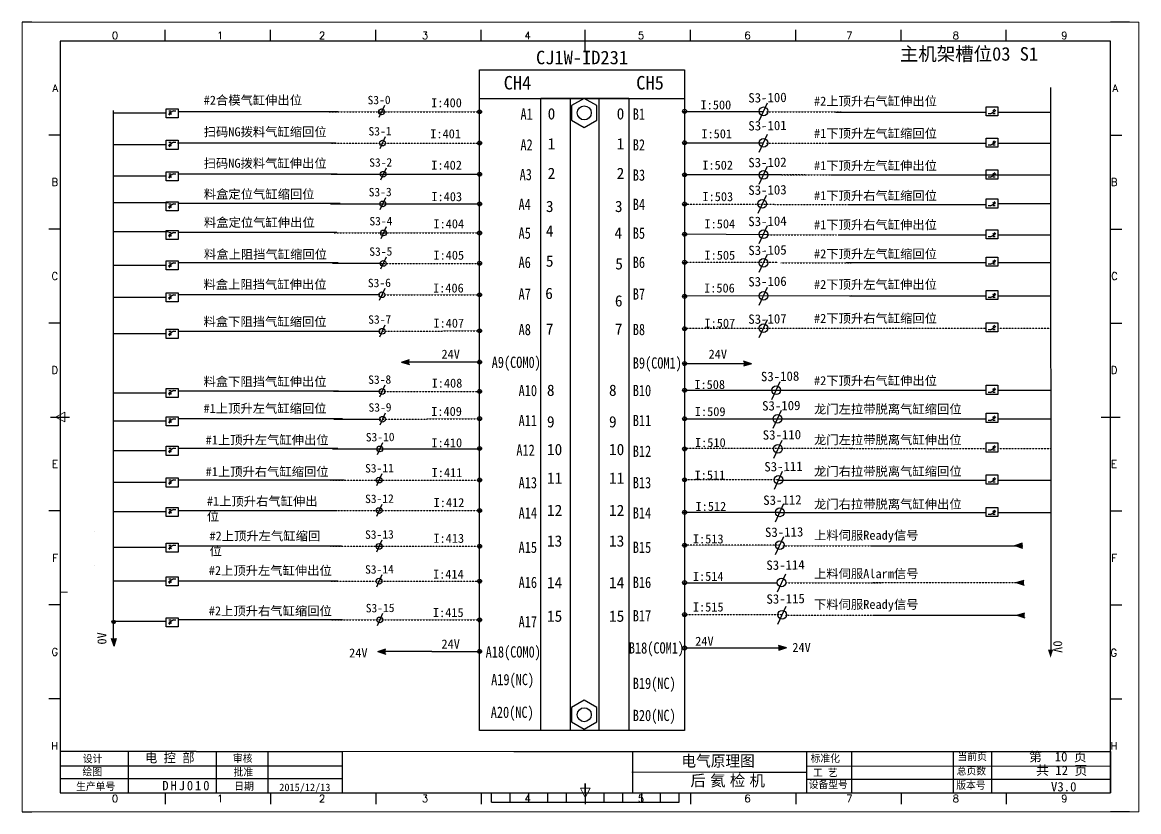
# Model space of a CAD drawing. Extents: x -471 to 3265, y -2399 to 467.
# Drawn here: x 1972 to 2566, y -952 to -532 of the extents above; entities that cross this region are included whole.
import ezdxf
from ezdxf.enums import TextEntityAlignment as Align

# ---------------------------------------------------------------- set-up
doc = ezdxf.new("R2010")
doc.units = 0
doc.header["$MEASUREMENT"] = 0
doc.linetypes.add('ACANSTGL', pattern=[0.11811, 0.07874, -0.03937])
doc.layers.add('1', color=3, linetype='Continuous', lineweight=20)
for name, color, linetype in [('AE_BOR', 1, 'Continuous'), ('SYMS', 7, 'Continuous'), ('图层1', 7, 'Continuous')]:
    doc.layers.add(name, color=color, linetype=linetype)
doc.styles.add('HZ', font='SimSun.ttf', dxfattribs={"width": 0.8})
doc.styles.add('WD', font='romans.shx', dxfattribs={"bigfont": 'gbcbig.shx'})
doc.styles.add('样式 2', font='NSimSun.ttf')

# ---------------------------------------------------------------- blocks, each defined once
blk = doc.blocks.new('SYMB2_M_326')
for p, q in [((-6.4, -0.5), (-7.8, 0.9)), ((0, 0), (0, -5)), ((-8.2, -2.2), (-9.6, -0.8)), ((-7.5, -2.9), (-8.2, -2.2)), ((-6.9, -2.4), (-8, -3.5)), ((-5.7, -4.7), (-8, -3.5)), ((-7.5, -2.9), (-7.1, -2.6)), ((-5.7, -4.7), (-7.5, -2.9)), ((-7.1, -2.6), (-6.9, -2.4)), ((-5.7, -4.7), (-6.9, -2.4)), ((-5.7, -1.2), (-6.4, -0.5)), ((-5.2, -0.6), (-6.2, -1.7)), ((-3.9, -2.9), (-6.2, -1.7)), ((-5.7, -1.2), (-5.4, -0.8)), ((-3.9, -2.9), (-5.7, -1.2)), ((-5.4, -0.8), (-5.2, -0.6)), ((-3.9, -2.9), (-5.2, -0.6)), ((0, -10), (-4, -3.5)), ((0, -10), (0, -15))]:
    blk.add_line(p, q)
for points in [[(-5.7, -4.7), (-6.9, -2.4), (-8, -3.5)], [(-3.9, -2.9), (-5.2, -0.6), (-6.2, -1.7)]]:
    blk.add_solid(points)
blk = doc.blocks.new('WDDOT')
blk.add_hatch(color=256).paths.add_polyline_path([(0.5, 0, 1), (-0.5, 0, 1)])
blk.add_circle((0, 0), 0.5)
blk = doc.blocks.new('gb_a2_a')
for p, q in [((584, 410), (25, 410)), ((25, 410), (25, 10)), ((584, 10), (584, 410)), ((25, 10), (584, 10))]:
    blk.add_line(p, q)
at = {"lineweight": 9, "ltscale": 0.1}
blk.add_line((25, 116.86), (29, 116.86), dxfattribs=at)
at = {"layer": 'AE_BOR', "lineweight": 30}
for p, q in [((10, 420), (4.93, 420)), ((594, 420), (584, 420)), ((4.93, 0), (10, 0)), ((594, 0), (584, 0))]:
    blk.add_line(p, q, dxfattribs=at)
at = {"layer": 'AE_BOR', "color": 1, "lineweight": 15}
for p, q in [((4.93, 420), (598.93, 420)), ((4.93, 0), (4.93, 420)), ((598.93, 420), (598.93, 0)), ((22.5, 210), (27.5, 212.5)), ((27.5, 207.5), (22.5, 210)), ((27.5, 212.5), (27.5, 207.5)), ((304.5, 7.5), (302, 12.5)), ((302, 12.5), (307, 12.5)), ((307, 12.5), (304.5, 7.5)), ((598.93, 0), (4.93, 0))]:
    blk.add_line(p, q, dxfattribs=at)
at = {"layer": 'AE_BOR'}
for p, q in [((81, 410), (81, 416)), ((137, 410), (137, 416)), ((193, 410), (193, 416)), ((249, 410), (249, 416)), ((304.5, 410), (304.5, 416)), ((360.5, 410), (360.5, 416)), ((416.5, 410), (416.5, 416)), ((472.5, 410), (472.5, 416)), ((528.5, 410), (528.5, 416)), ((25, 360), (19, 360)), ((584, 360), (590, 360)), ((25, 310), (19, 310)), ((584, 310), (590, 310)), ((25, 260), (19, 260)), ((584, 260), (590, 260)), ((25, 160), (19, 160)), ((584, 160), (590, 160)), ((25, 110), (19, 110)), ((584, 110), (590, 110)), ((25, 60), (19, 60)), ((584, 60), (590, 60)), ((81, 10), (81, 4)), ((137, 10), (137, 4)), ((193, 10), (193, 4)), ((249, 10), (249, 4)), ((304.5, 10), (304.5, 4)), ((360.5, 10), (360.5, 4)), ((416.5, 10), (416.5, 4)), ((472.5, 10), (472.5, 4)), ((528.5, 10), (528.5, 4))]:
    blk.add_line(p, q, dxfattribs=at)
at = {"layer": 'AE_BOR', "color": 2, "lineweight": 30}
for p, q in [((304.5, 405), (304.5, 415)), ((20, 210), (30, 210)), ((579, 210), (589, 210)), ((304.5, 10), (304.5, 15)), ((304.5, 15), (304.5, 5)), ((254.5, 5), (254.5, 10)), ((264.5, 5), (264.5, 10)), ((274.5, 5), (274.5, 10)), ((284.5, 5), (284.5, 10)), ((294.5, 5), (294.5, 10)), ((304.5, 10), (304.5, 5)), ((314.5, 5), (314.5, 10)), ((324.5, 5), (324.5, 10)), ((334.5, 5), (334.5, 10)), ((344.5, 5), (344.5, 10)), ((354.5, 5), (354.5, 10)), ((254.5, 5), (354.5, 5))]:
    blk.add_line(p, q, dxfattribs=at)
at = {"layer": 'AE_BOR', "style": 'WD'}
for s, p in [('0', (54.27, 411)), ('1', (110.12, 411)), ('2', (164.42, 411)), ('3', (219.22, 411)), ('4', (273.82, 411)), ('5', (334.12, 411)), ('6', (390.81, 411)), ('7', (445.01, 411)), ('8', (501.67, 411)), ('9', (559.4, 411)), ('0', (54.27, 5)), ('1', (110.12, 5)), ('2', (164.42, 5)), ('3', (219.22, 5)), ('4', (273.82, 5)), ('5', (334.12, 5)), ('6', (390.81, 5)), ('7', (445.01, 5)), ('8', (501.67, 5)), ('9', (559.4, 5))]:
    blk.add_text(s, height=4, dxfattribs=at).set_placement(p, align=Align.CENTER)
for s, p in [('A', (24, 385)), ('A', (588.05, 385)), ('B', (24, 335)), ('B', (587.67, 335)), ('C', (24, 285)), ('C', (587.86, 285)), ('D', (24, 235)), ('D', (587.67, 235)), ('E', (24, 185)), ('E', (587.48, 185)), ('F', (24, 135)), ('F', (587.48, 135)), ('F', (587.48, 135)), ('G', (24, 85)), ('G', (587.48, 84.56)), ('H', (24, 35)), ('H', (587.67, 35))]:
    blk.add_text(s, height=4, dxfattribs=at).set_placement(p, align=Align.MIDDLE_RIGHT)

msp = doc.modelspace()

# ---------------------------------------------------------------- hatches: boundary and pattern name
for points in [[(2173.76, -712.32), (2178.01, -710.96), (2178.01, -713.68)], [(2360.07, -713.24), (2355.83, -714.6), (2355.83, -711.88)], [(2500.09, -809.96), (2504.33, -808.6), (2504.33, -811.32)], [(2500.88, -829.72), (2505.12, -828.36), (2505.12, -831.08)], [(2501.23, -847.08), (2505.48, -845.72), (2505.48, -848.44)], [(2020.85, -863.6), (2019.43, -859.37), (2022.15, -859.34)], [(2161.22, -866.35), (2165.47, -864.99), (2165.47, -867.71)], [(2378.6, -864.45), (2374.36, -865.81), (2374.36, -863.09)], [(2519.18, -869.66), (2517.82, -865.41), (2520.54, -865.41)]]:
    msp.add_hatch(color=256).paths.add_polyline_path(points)
h = msp.add_hatch(color=256)
edge = h.paths.add_edge_path()
edge.add_arc((2020.65, -850.63), 0.944, 0, 360)

# ---------------------------------------------------------------- linework, layer by layer
at = {"lineweight": -3, "ltscale": 0.5}
for p, q in [((2519.18, -566.29), (2519.41, -865.32)), ((2375.82, -612.7), (2324.66, -612.7)), ((2368.76, -644.59), (2324.45, -644.34)), ((2413.34, -677.13), (2324.45, -677.36)), ((2374.06, -775.2), (2484.85, -775.2)), ((2488.9, -775.2), (2489.06, -775.2)), ((2491.17, -775.2), (2519.34, -775.2)), ((2374.06, -792.48), (2484.85, -792.48)), ((2488.89, -792.48), (2489.06, -792.48)), ((2491.17, -792.48), (2519.35, -792.48))]:
    msp.add_line(p, q, dxfattribs=at)
for p, q in [((2164.71, -575.88), (2161.79, -582.28)), ((2215.38, -572.02), (2324.45, -572.02)), ((2364.21, -583.91), (2368.64, -574.33)), ((2020.65, -859.49), (2020.65, -578.57)), ((2048.66, -579.96), (2020.65, -579.96)), ((2140.16, -579.23), (2054.98, -579.23)), ((2324.45, -578.94), (2366.47, -578.94)), ((2404.92, -579.34), (2484.85, -579.34)), ((2491.17, -579.34), (2519.19, -579.34)), ((2165.19, -592.5), (2162.27, -598.9)), ((2364.21, -600.64), (2368.64, -591.06)), ((2048.66, -596.74), (2020.65, -596.74)), ((2139.1, -595.85), (2054.54, -595.85)), ((2324.45, -595.67), (2366.46, -595.67)), ((2401.47, -595.9), (2484.85, -595.9)), ((2489.07, -595.9), (2489.14, -595.9)), ((2491.17, -595.9), (2519.2, -595.9)), ((2165.57, -609.11), (2162.65, -615.52)), ((2364.21, -617.77), (2368.64, -608.19)), ((2048.66, -613.52), (2020.65, -613.52)), ((2139.59, -612.43), (2054.98, -612.43)), ((2402.04, -612.74), (2519.21, -612.74)), ((2363.55, -633.16), (2367.98, -623.58)), ((2049.76, -627.56), (2020.65, -627.56)), ((2141.24, -627.94), (2054.98, -627.94)), ((2165.29, -624.88), (2162.37, -631.28)), ((2411.85, -628.54), (2484.66, -628.54)), ((2491.17, -627.96), (2519.18, -627.96)), ((2165.67, -640.34), (2162.75, -646.74)), ((2364.21, -649.33), (2368.64, -639.75)), ((2049.76, -643.02), (2020.65, -643.02)), ((2139.45, -643.4), (2054.98, -643.4)), ((2406.13, -644.69), (2484.85, -644.69)), ((2489.09, -644.69), (2489.2, -644.69)), ((2491.17, -644.69), (2519.24, -644.69)), ((2165.62, -656.52), (2162.7, -662.92)), ((2364.21, -664.5), (2368.64, -654.92)), ((2048.66, -660.92), (2020.65, -660.92)), ((2140.14, -659.58), (2054.98, -659.58)), ((2137.12, -659.75), (2163.03, -659.75)), ((2410.47, -659.34), (2484.85, -659.34)), ((2491.17, -659.34), (2519.25, -659.34)), ((2142.04, -676.58), (2054.82, -676.58)), ((2137.46, -676.46), (2162.32, -676.46)), ((2164.87, -673.22), (2161.94, -679.62)), ((2364.21, -682.04), (2368.64, -672.46)), ((2412.26, -677.09), (2484.85, -677.09)), ((2491.17, -677.09), (2519.26, -677.09)), ((2048.66, -677.94), (2020.65, -677.94)), ((2165.03, -692.66), (2162.11, -699.06)), ((2364.21, -699.3), (2368.64, -689.72)), ((2048.66, -697.34), (2020.65, -697.34)), ((2142.89, -696.04), (2054.98, -696.04)), ((2137.62, -695.89), (2162.44, -695.89)), ((2173.76, -712.32), (2178.01, -710.96)), ((2173.76, -712.32), (2178.01, -713.68)), ((2215.38, -712.37), (2177.92, -712.38)), ((2360.07, -713.24), (2355.83, -711.88)), ((2324.45, -713.14), (2355.86, -713.14)), ((2360.07, -713.24), (2355.83, -714.6)), ((2165.03, -724.67), (2162.11, -731.07)), ((2370.92, -732.33), (2375.34, -722.75)), ((2048.66, -728.85), (2020.65, -728.85)), ((2140.36, -727.81), (2054.98, -727.81)), ((2137.62, -727.9), (2162.44, -727.9)), ((2324.45, -727.36), (2484.85, -727.36)), ((2489.12, -727.36), (2489.3, -727.36)), ((2491.17, -727.36), (2519.3, -727.36)), ((2142.34, -742.49), (2054.98, -742.49)), ((2165.2, -739.45), (2162.28, -745.86)), ((2371.56, -747.49), (2375.99, -737.9)), ((2048.66, -743.83), (2020.65, -743.83)), ((2137.79, -742.69), (2162.8, -742.69)), ((2324.45, -742.52), (2484.85, -742.52)), ((2491.17, -742.52), (2519.31, -742.52)), ((2371.88, -763.53), (2376.31, -753.95)), ((2048.66, -759.57), (2020.65, -759.57)), ((2139.92, -758.33), (2054.98, -758.33)), ((2137.17, -758.5), (2215.02, -758.5)), ((2163.75, -755.27), (2160.83, -761.67)), ((2163.37, -771.81), (2160.45, -778.21)), ((2372.2, -779.99), (2376.63, -770.41)), ((2048.66, -776.41), (2020.65, -776.41)), ((2143.3, -775.21), (2054.98, -775.21)), ((2163.37, -788.06), (2160.45, -794.46)), ((2372.85, -797.27), (2377.28, -787.69)), ((2048.66, -792.07), (2020.65, -792.07)), ((2139.42, -791.46), (2054.98, -791.46)), ((2324.45, -792.3), (2375.11, -792.3)), ((2010.3, -802.46), (2010.3, -802.46)), ((2163.36, -807.09), (2160.44, -813.49)), ((2372.85, -814.79), (2377.28, -805.2)), ((2048.66, -811.08), (2020.65, -811.08)), ((2141.91, -810.35), (2054.98, -810.35)), ((2423.39, -810.08), (2504.34, -810.08)), ((2500.09, -809.96), (2504.33, -808.6)), ((2500.09, -809.96), (2504.33, -811.32)), ((2010.3, -820.46), (2010.3, -820.46)), ((2163.36, -825.64), (2160.44, -832.05)), ((2373.81, -834.59), (2378.24, -825.01)), ((2048.66, -828.95), (2020.65, -828.95)), ((2050.65, -828.95), (2050.32, -828.95)), ((2140.1, -828.95), (2054.98, -828.95)), ((2324.45, -829.74), (2373.76, -829.74)), ((2500.88, -829.72), (2505.12, -828.36)), ((2500.88, -829.72), (2505.12, -831.08)), ((2374.14, -851.74), (2378.57, -842.16)), ((2163.74, -846.22), (2160.82, -852.62)), ((2424.68, -847.03), (2505.3, -847.03)), ((2501.23, -847.08), (2505.48, -845.72)), ((2501.23, -847.08), (2505.48, -848.44)), ((2048.66, -850.39), (2020.65, -850.39)), ((2142.35, -849.52), (2055, -849.52)), ((2020.85, -863.6), (2019.43, -859.37)), ((2020.85, -863.6), (2022.15, -859.34)), ((2161.22, -866.35), (2165.47, -864.99)), ((2161.22, -866.35), (2165.47, -867.71)), ((2174.2, -866.33), (2165.49, -866.33)), ((2189.87, -866.33), (2174.2, -866.33)), ((2189.87, -866.33), (2215.38, -866.33)), ((2324.45, -864.47), (2349.96, -864.47)), ((2349.96, -864.47), (2365.63, -864.47)), ((2365.63, -864.47), (2374.34, -864.47)), ((2378.6, -864.45), (2374.36, -863.09)), ((2378.6, -864.45), (2374.36, -865.81)), ((2064.56, -919.58), (1992.13, -919.58)), ((1992.13, -919.58), (1992.13, -941.58)), ((2028.4, -919.58), (2028.4, -941.58)), ((2064.56, -919.58), (2142.17, -919.58)), ((2075.16, -919.58), (2075.16, -941.58)), ((2102.61, -919.58), (2102.61, -941.58)), ((2142.17, -919.58), (2142.17, -941.58)), ((2233.66, -919.58), (2353.56, -919.58)), ((2296.73, -919.58), (2296.73, -941.58)), ((2353.56, -919.58), (2491.13, -919.58)), ((2389.36, -919.58), (2389.36, -941.58)), ((2491.13, -919.58), (2551.13, -919.58)), ((2353.56, -930.58), (2389.33, -930.58)), ((1992.13, -941.58), (2551.13, -941.58))]:
    msp.add_line(p, q)
at = {"linetype": 'ACANSTGL'}
for p, q in [((2135.14, -579.2), (2215.38, -579.2)), ((2368.05, -579.18), (2408.22, -579.18)), ((2135.96, -595.82), (2215.38, -595.82)), ((2368.05, -595.9), (2408.54, -595.9)), ((2388.38, -612.76), (2324.45, -612.74)), ((2376.22, -612.73), (2407.15, -612.73)), ((2372.51, -628.51), (2323.79, -628.51)), ((2372.51, -628.51), (2412.04, -628.52)), ((2137.2, -643.65), (2215.38, -643.65)), ((2368.15, -644.59), (2405.33, -644.59)), ((2374.14, -659.29), (2324.45, -659.29)), ((2163.04, -659.84), (2215.38, -659.84)), ((2375.74, -659.52), (2413.01, -659.52)), ((2163.38, -676.54), (2215.38, -676.58)), ((2324.45, -694.3), (2413.98, -694.3)), ((2413.09, -694.35), (2484.85, -694.35)), ((2491.17, -694.35), (2519.27, -694.35)), ((2163.54, -695.98), (2215.38, -695.72)), ((2162, -727.98), (2215.38, -727.98)), ((2163.71, -742.77), (2215.38, -742.49)), ((2324.45, -758.22), (2413.98, -758.22)), ((2412.13, -758.27), (2484.85, -758.27)), ((2491.17, -758.27), (2519.32, -758.27)), ((2136.09, -775.13), (2215.38, -775.13)), ((2374.46, -775.02), (2324.45, -775.02)), ((2135.93, -791.38), (2215.38, -791.38)), ((2136.09, -810.35), (2215.38, -810.35)), ((2375.11, -809.82), (2324.45, -809.82)), ((2376.76, -810.05), (2425.48, -810.05)), ((2136.41, -828.96), (2215.38, -828.96)), ((2378.14, -829.86), (2429.53, -829.86)), ((2424.38, -829.68), (2504.59, -829.68)), ((2376.4, -846.77), (2324.45, -846.77)), ((2378.19, -847), (2433.86, -847)), ((2136.75, -849.54), (2215.38, -849.54))]:
    msp.add_line(p, q, dxfattribs=at)
at = {"lineweight": -3}
for p, q in [((2214.34, -579.2), (2216.42, -579.2)), ((2215.38, -578.16), (2215.38, -580.24)), ((2323.41, -578.94), (2325.49, -578.94)), ((2324.45, -577.9), (2324.45, -579.98)), ((2214.34, -595.82), (2216.42, -595.82)), ((2215.38, -594.78), (2215.38, -596.86)), ((2323.41, -595.67), (2325.49, -595.67)), ((2324.45, -594.63), (2324.45, -596.71)), ((2215.38, -611.39), (2215.38, -613.47)), ((2324.45, -611.7), (2324.45, -613.78)), ((2136.37, -612.43), (2215.38, -612.43)), ((2214.34, -612.43), (2216.42, -612.43)), ((2323.41, -612.74), (2325.49, -612.74)), ((2135.96, -628.2), (2215.38, -628.2)), ((2214.34, -628.2), (2216.42, -628.2)), ((2215.38, -627.16), (2215.38, -629.24)), ((2323.41, -628.28), (2325.49, -628.28)), ((2324.45, -627.25), (2324.45, -629.32)), ((2214.34, -643.65), (2216.42, -643.65)), ((2215.38, -642.62), (2215.38, -644.69)), ((2323.41, -644.34), (2325.49, -644.34)), ((2324.45, -643.3), (2324.45, -645.38)), ((2215.38, -658.8), (2215.38, -660.88)), ((2323.41, -659.29), (2325.49, -659.29)), ((2324.45, -658.25), (2324.45, -660.33)), ((2214.34, -659.84), (2216.42, -659.84)), ((2214.34, -676.58), (2216.42, -676.58)), ((2215.38, -675.54), (2215.38, -677.61)), ((2324.46, -676.32), (2324.46, -678.4)), ((2323.42, -677.36), (2325.5, -677.36)), ((2215.38, -694.68), (2215.38, -696.76)), ((2323.41, -694.64), (2325.49, -694.64)), ((2324.45, -693.6), (2324.45, -695.68)), ((2214.34, -695.72), (2216.42, -695.72)), ((2214.34, -712.37), (2216.42, -712.37)), ((2215.38, -711.33), (2215.38, -713.41)), ((2324.45, -712.1), (2324.45, -714.18)), ((2323.41, -713.14), (2325.49, -713.14)), ((2214.34, -727.98), (2216.42, -727.98)), ((2215.38, -726.94), (2215.38, -729.02)), ((2323.41, -727.36), (2325.49, -727.36)), ((2324.45, -726.32), (2324.45, -728.4)), ((2214.34, -742.49), (2216.42, -742.49)), ((2215.38, -741.45), (2215.38, -743.53)), ((2324.45, -741.48), (2324.45, -743.56)), ((2323.41, -742.52), (2325.49, -742.52)), ((2214.34, -758.33), (2216.42, -758.33)), ((2215.38, -757.29), (2215.38, -759.37)), ((2323.41, -758.56), (2325.49, -758.56)), ((2324.45, -757.52), (2324.45, -759.6)), ((2214.34, -775.13), (2216.42, -775.13)), ((2215.38, -774.09), (2215.38, -776.17)), ((2323.41, -775.02), (2325.49, -775.02)), ((2324.45, -773.98), (2324.45, -776.06)), ((2214.34, -791.38), (2216.42, -791.38)), ((2215.38, -790.34), (2215.38, -792.42)), ((2323.41, -792.3), (2325.49, -792.3)), ((2324.45, -791.27), (2324.45, -793.34)), ((2214.34, -810.35), (2216.42, -810.35)), ((2215.38, -809.31), (2215.38, -811.39)), ((2323.41, -809.82), (2325.49, -809.82)), ((2324.45, -808.78), (2324.45, -810.86)), ((2214.34, -828.96), (2216.42, -828.96)), ((2215.38, -827.92), (2215.38, -830)), ((2323.41, -829.74), (2325.49, -829.74)), ((2324.45, -828.7), (2324.45, -830.78)), ((2215.38, -848.5), (2215.38, -850.58)), ((2323.41, -846.77), (2325.49, -846.77)), ((2324.45, -845.73), (2324.45, -847.81)), ((2214.34, -849.54), (2216.42, -849.54)), ((2214.34, -866.33), (2216.42, -866.33)), ((2215.38, -865.29), (2215.38, -867.37)), ((2323.41, -864.47), (2325.49, -864.47)), ((2324.45, -863.43), (2324.45, -865.51))]:
    msp.add_line(p, q, dxfattribs=at)
at = {"lineweight": 9, "ltscale": 0.1}
for p, q in [((2142.17, -919.58), (2233.66, -919.58)), ((2296.36, -930.58), (2353.56, -930.58))]:
    msp.add_line(p, q, dxfattribs=at)
at = {"color": 0, "ltscale": 2}
for p, q in [((2413.24, -919.58), (2413.24, -941.58)), ((2487.83, -919.58), (2487.83, -941.58)), ((1992.13, -927.26), (2142.17, -927.2)), ((2389.44, -927.34), (2551.13, -927.27)), ((1992.13, -933.96), (2142.17, -933.96)), ((2389.33, -934.3), (2551.13, -934.3))]:
    msp.add_line(p, q, dxfattribs=at)
at = {"color": 0}
for p, q in [((2467.41, -919.58), (2467.41, -941.58)), ((2551.13, -919.58), (2551.13, -941.58))]:
    msp.add_line(p, q, dxfattribs=at)
for points in [[(2215.38, -556.85), (2324.45, -556.85), (2324.45, -908.34), (2215.38, -908.34)], [(2247.93, -571.94), (2294.75, -571.94), (2294.75, -908.34), (2247.93, -908.34)], [(2263.69, -572.02), (2278.82, -572.02), (2278.82, -908.34), (2263.69, -908.34)], [(2271.07, -572.02), (2264.36, -575.9), (2264.36, -583.65), (2271.07, -587.53), (2277.79, -583.65), (2277.79, -575.9)], [(2048.66, -582.38), (2048.66, -577.54), (2054.98, -577.54), (2054.98, -582.38)], [(2491.17, -576.47), (2491.17, -581.32), (2484.85, -581.32), (2484.85, -576.47)], [(2491.17, -593.17), (2491.17, -598.01), (2484.85, -598.01), (2484.85, -593.17)], [(2048.66, -599.16), (2048.66, -594.32), (2054.98, -594.32), (2054.98, -599.16)], [(2048.66, -615.94), (2048.66, -611.1), (2054.98, -611.1), (2054.98, -615.94)], [(2491.17, -610.13), (2491.17, -614.97), (2484.85, -614.97), (2484.85, -610.13)], [(2048.66, -631.93), (2048.66, -627.09), (2054.98, -627.09), (2054.98, -631.93)], [(2491.17, -625.54), (2491.17, -630.38), (2484.85, -630.38), (2484.85, -625.54)], [(2048.66, -647.19), (2048.66, -642.35), (2054.98, -642.35), (2054.98, -647.19)], [(2491.17, -641.99), (2491.17, -646.83), (2484.85, -646.83), (2484.85, -641.99)], [(2048.66, -663.34), (2048.66, -658.5), (2054.98, -658.5), (2054.98, -663.34)], [(2491.17, -656.54), (2491.17, -661.38), (2484.85, -661.38), (2484.85, -656.54)], [(2048.66, -680.36), (2048.66, -675.52), (2054.98, -675.52), (2054.98, -680.36)], [(2491.17, -674.29), (2491.17, -679.14), (2484.85, -679.14), (2484.85, -674.29)], [(2048.66, -699.76), (2048.66, -694.92), (2054.98, -694.92), (2054.98, -699.76)], [(2491.17, -691.41), (2491.17, -696.26), (2484.85, -696.26), (2484.85, -691.41)], [(2048.66, -731.27), (2048.66, -726.43), (2054.98, -726.43), (2054.98, -731.27)], [(2491.17, -724.72), (2491.17, -729.56), (2484.85, -729.56), (2484.85, -724.72)], [(2048.66, -746.26), (2048.66, -741.41), (2054.98, -741.41), (2054.98, -746.26)], [(2491.17, -739.62), (2491.17, -744.46), (2484.85, -744.46), (2484.85, -739.62)], [(2048.66, -761.99), (2048.66, -757.15), (2054.98, -757.15), (2054.98, -761.99)], [(2491.17, -755.38), (2491.17, -760.23), (2484.85, -760.23), (2484.85, -755.38)], [(2048.66, -778.83), (2048.66, -773.99), (2054.98, -773.99), (2054.98, -778.83)], [(2491.17, -772.43), (2491.17, -777.27), (2484.85, -777.27), (2484.85, -772.43)], [(2048.66, -794.49), (2048.66, -789.65), (2054.98, -789.65), (2054.98, -794.49)], [(2491.17, -789.71), (2491.17, -794.55), (2484.85, -794.55), (2484.85, -789.71)], [(2048.66, -813.5), (2048.66, -808.66), (2054.98, -808.66), (2054.98, -813.5)], [(2048.66, -831.48), (2048.66, -826.64), (2054.98, -826.64), (2054.98, -831.48)], [(2048.66, -853.31), (2048.66, -848.47), (2054.98, -848.47), (2054.98, -853.31)], [(2271.07, -892.22), (2264.36, -896.1), (2264.36, -903.85), (2271.07, -907.73), (2277.79, -903.85), (2277.79, -896.1)]]:
    msp.add_lwpolyline(points, close=True)
for centre, radius in [((2271.07, -579.78), 3.71), ((2020.65, -850.63), 0.944), ((2271.07, -899.98), 3.71)]:
    msp.add_circle(centre, radius)
at = {"color": 6}
for centre, radius in [((2163.22, -579.2), 1.54), ((2366.47, -578.94), 2.31), ((2366.46, -595.67), 2.31), ((2163.7, -595.82), 1.54), ((2164.08, -612.43), 1.54), ((2366.46, -612.8), 2.31), ((2163.8, -628.2), 1.54), ((2365.8, -628.2), 2.31), ((2164.18, -643.65), 1.54), ((2366.46, -644.36), 2.31), ((2164.13, -659.84), 1.54), ((2366.46, -659.53), 2.31), ((2163.38, -676.54), 1.54), ((2366.46, -677.07), 2.31), ((2163.54, -695.98), 1.54), ((2366.46, -694.33), 2.31), ((2163.54, -727.99), 1.54), ((2373.17, -727.36), 2.31), ((2163.71, -742.77), 1.54), ((2373.82, -742.52), 2.31), ((2162.26, -758.59), 1.54), ((2374.14, -758.56), 2.31), ((2161.88, -775.13), 1.54), ((2374.46, -775.02), 2.31), ((2161.88, -791.38), 1.54), ((2375.11, -792.3), 2.31), ((2375.11, -809.82), 2.31), ((2161.87, -810.41), 1.54), ((2161.87, -828.96), 1.54), ((2376.06, -829.62), 2.31), ((2162.25, -849.54), 1.54), ((2376.4, -846.77), 2.31)]:
    msp.add_circle(centre, radius, dxfattribs=at)
at = {"lineweight": -3}
for centre in [(2215.38, -579.2), (2324.45, -578.94), (2215.38, -595.82), (2324.45, -595.67), (2215.38, -612.43), (2324.45, -612.74), (2215.38, -628.2), (2324.45, -628.28), (2215.38, -643.65), (2324.45, -644.34), (2215.38, -659.84), (2324.45, -659.29), (2215.38, -676.58), (2324.46, -677.36), (2215.38, -695.72), (2324.45, -694.64), (2215.38, -712.37), (2324.45, -713.14), (2215.38, -727.98), (2324.45, -727.36), (2215.38, -742.49), (2324.45, -742.52), (2215.38, -758.33), (2324.45, -758.56), (2215.38, -775.13), (2324.45, -775.02), (2215.38, -791.38), (2324.45, -792.3), (2215.38, -810.35), (2324.45, -809.82), (2215.38, -828.96), (2324.45, -829.74), (2215.38, -849.54), (2324.45, -846.77), (2215.38, -866.33), (2324.45, -864.47)]:
    msp.add_circle(centre, 1.04, dxfattribs=at)

# ---------------------------------------------------------------- block references
msp.add_blockref('gb_a2_a', (1967.13, -951.58))
at = {"layer": 'SYMS', "color": 0, "lineweight": -3, "xscale": 1.199999999999818, "yscale": 1.199999999999818, "zscale": 1.2}
msp.add_blockref('WDDOT', (2020.65, -850.63), dxfattribs=at)
at = {"layer": 'SYMS', "lineweight": -3, "xscale": 1.199999999999818, "yscale": 1.199999999999818, "zscale": 1.2}
msp.add_blockref('WDDOT', (2020.65, -850.63), dxfattribs=at)
at = {"layer": '图层1', "color": 7, "linetype": 'Continuous', "xscale": 0.2488319999988562, "yscale": 0.2488320000002204, "zscale": 0.2488319999993965}
for p, rotation in [((2050.06, -578.62), 90), ((2489.77, -580.24), 270), ((2050.06, -595.4), 90), ((2489.77, -596.94), 270), ((2489.77, -613.89), 270), ((2050.06, -612.17), 90), ((2050.06, -628.17), 90), ((2489.77, -629.3), 270), ((2050.06, -643.42), 90), ((2489.77, -645.76), 270), ((2489.77, -660.31), 270), ((2050.06, -659.58), 90), ((2050.06, -676.6), 90), ((2489.77, -678.06), 270), ((2489.77, -695.18), 270), ((2050.06, -695.99), 90), ((2050.06, -727.51), 90), ((2489.77, -728.48), 270), ((2050.06, -742.49), 90), ((2489.77, -743.38), 270), ((2050.06, -758.23), 90), ((2489.77, -759.15), 270), ((2050.06, -775.07), 90), ((2489.77, -776.19), 270), ((2050.06, -790.73), 90), ((2489.77, -793.47), 270), ((2050.06, -809.74), 90), ((2050.06, -827.72), 90), ((2050.06, -849.54), 90)]:
    msp.add_blockref('SYMB2_M_326', p, dxfattribs=dict(at, rotation=rotation))

# ---------------------------------------------------------------- texts
at = {"attachment_point": 1}
for s, insert, char_height, width in [('{\\fFangSong|b0|i0|c134|p49;主机架槽位03 S1}', (2438.96, -544.77), 7.2, 121.6447), ('{\\fFangSong|b0|i0|c134|p49;CJ1W-ID231}', (2245.39, -546.69), 7.2, 38.5041), ('{\\fFangSong|b0|i0|c134|p49;CH4}', (2228.19, -560.13), 7.2, 38.5041), ('{\\fFangSong|b0|i0|c134|p49;CH5}', (2298.71, -560.13), 7.2, 38.5041), ('{\\fSimSun|b0|i0|c134|p2;#2合模气缸伸出位}', (2068.56, -570.6), 4.8, 62.4153), ('{\\fSimSun|b0|i0|c134|p2; I:400}', (2186.35, -571.97), 4.8, 62.4153), ('{\\fSimSun|b0|i0|c134|p2; I:500}', (2329.67, -573.11), 4.8, 62.4153), ('{\\fSimSun|b0|i0|c134|p2;0}', (2251.58, -577.25), 6, 4.47), ('{\\fSimSun|b0|i0|c134|p2;0}', (2288.3, -577.25), 6, 4.47), ('{\\fSimSun|b0|i0|c134|p2;扫码NG拨料气缸缩回位}', (2068.56, -587.43), 4.8, 68.7196), ('{\\fSimSun|b0|i0|c134|p2; I:401}', (2185.88, -588.48), 4.8, 62.4153), ('{\\fSimSun|b0|i0|c134|p2;1}', (2251.58, -593.2), 6, 4.47), ('{\\fSimSun|b0|i0|c134|p2;1}', (2288.3, -593.2), 6, 4.47), ('{\\fSimSun|b0|i0|c134|p2; I:501}', (2330.11, -588.48), 4.8, 62.4153), ('{\\fSimSun|b0|i0|c134|p2;扫码NG拨料气缸伸出位}', (2068.53, -604.16), 4.8, 69.1694), ('{\\fSimSun|b0|i0|c134|p2; I:402}', (2186.39, -605.18), 4.8, 62.4153), ('{\\fSimSun|b0|i0|c134|p2; I:502}', (2330.62, -605.18), 4.8, 62.4153), ('{\\fSimSun|b0|i0|c134|p2;2}', (2251.58, -608.93), 6, 4.47), ('{\\fSimSun|b0|i0|c134|p2;2}', (2288.3, -608.93), 6, 4.47), ('{\\fSimSun|b0|i0|c134|p2;料盒定位气缸缩回位}', (2068.63, -620.59), 4.8, 62.4153), ('{\\fSimSun|b0|i0|c134|p2; I:403}', (2186.46, -621.92), 4.8, 62.4153), ('{\\fSimSun|b0|i0|c134|p2; I:503}', (2330.69, -621.92), 4.8, 62.4153), ('{\\fSimSun|b0|i0|c134|p2;3}', (2250.64, -626.52), 6, 4.47), ('{\\fSimSun|b0|i0|c134|p2;3}', (2287.36, -626.52), 6, 4.47), ('{\\fSimSun|b0|i0|c134|p2;料盒定位气缸伸出位}', (2068.72, -635.63), 4.8, 62.4153), ('{\\fSimSun|b0|i0|c134|p2; I:404}', (2187.53, -636.39), 4.8, 62.4153), ('{\\fSimSun|b0|i0|c134|p2;4}', (2250.64, -639.61), 6, 4.47), ('{\\fSimSun|b0|i0|c134|p2;4}', (2287.16, -640.69), 6, 4.47), ('{\\fSimSun|b0|i0|c134|p2; I:504}', (2331.76, -636.39), 4.8, 62.4153), ('{\\fSimSun|b0|i0|c134|p2;料盒上阻挡气缸缩回位}', (2068.72, -652.59), 4.8, 71.5194), ('{\\fSimSun|b0|i0|c134|p2; I:405}', (2187.53, -653.08), 4.8, 62.4153), ('{\\fSimSun|b0|i0|c134|p2; I:505}', (2331.76, -653.08), 4.8, 62.4153), ('{\\fSimSun|b0|i0|c134|p2;5}', (2250.64, -655.62), 6, 4.47), ('{\\fSimSun|b0|i0|c134|p2;5}', (2287.55, -657.07), 6, 4.47), ('{\\fSimSun|b0|i0|c134|p2;料盒上阻挡气缸伸出位}', (2068.48, -668.61), 4.8, 69.1288), ('{\\fSimSun|b0|i0|c134|p2; I:406}', (2187.34, -670.55), 4.8, 62.4153), ('{\\fSimSun|b0|i0|c134|p2; I:506}', (2331.57, -670.55), 4.8, 62.4153), ('{\\fSimSun|b0|i0|c134|p2;6}', (2250.3, -672.78), 6, 4.47), ('{\\fSimSun|b0|i0|c134|p2;6}', (2287.36, -676.79), 6, 4.47), ('{\\fSimSun|b0|i0|c134|p2;料盒下阻挡气缸缩回位}', (2068.48, -688.42), 4.8, 69.1288), ('{\\fSimSun|b0|i0|c134|p2; I:407}', (2187.53, -689.23), 4.8, 62.4153), ('{\\fSimSun|b0|i0|c134|p2;7}', (2250.64, -691.76), 6, 4.47), ('{\\fSimSun|b0|i0|c134|p2;7}', (2287.36, -691.76), 6, 4.47), ('{\\fSimSun|b0|i0|c134|p2; I:507}', (2331.76, -689.23), 4.8, 62.4153), ('{\\fSimSun|b0|i0|c134|p2; 24V}', (2191.81, -705.74), 4.8, 62.4153), ('{\\fSimSun|b0|i0|c134|p2; 24V}', (2333.95, -705.74), 4.8, 62.4153), ('{\\fSimSun|b0|i0|c134|p2;料盒下阻挡气缸伸出位}', (2068.48, -720.31), 4.8, 69.1288), ('{\\fSimSun|b0|i0|c134|p2; I:408}', (2186.59, -721.15), 4.8, 62.4153), ('{\\fSimSun|b0|i0|c134|p2;8}', (2251.2, -724.34), 6, 4.47), ('{\\fSimSun|b0|i0|c134|p2;8}', (2284.21, -724.34), 6, 4.47), ('{\\fSimSun|b0|i0|c134|p2; I:508}', (2326.38, -721.89), 4.8, 62.4153), ('{\\fSimSun|b0|i0|c134|p2;#1上顶升左气缸缩回位}', (2068.48, -734.58), 4.8, 69.1288), ('{\\fSimSun|b0|i0|c134|p2; I:409}', (2186.37, -736.19), 4.8, 62.4153), ('{\\fSimSun|b0|i0|c134|p2; I:509}', (2326.64, -736.28), 4.8, 62.4153), ('{\\fSimSun|b0|i0|c134|p2;9}', (2251.2, -741.11), 6, 4.47), ('{\\fSimSun|b0|i0|c134|p2;9}', (2284.21, -741.11), 6, 4.47), ('{\\fSimSun|b0|i0|c134|p2;#1上顶升左气缸伸出位}', (2069.58, -751.39), 4.8, 69.1288), ('{\\fSimSun|b0|i0|c134|p2; I:410}', (2186.51, -752.89), 4.8, 62.4153), ('{\\fSimSun|b0|i0|c134|p2; I:510}', (2326.71, -752.77), 4.8, 62.4153), ('{\\fSimSun|b0|i0|c134|p2;10}', (2251.2, -755.85), 6, 4.47), ('{\\fSimSun|b0|i0|c134|p2;10}', (2284.21, -755.85), 6, 4.47), ('{\\fSimSun|b0|i0|c134|p2;#1上顶升右气缸缩回位}', (2069.58, -768.25), 4.8, 69.1288), ('{\\fSimSun|b0|i0|c134|p2; I:411}', (2186.58, -768.77), 4.8, 62.4153), ('{\\fSimSun|b0|i0|c134|p2;11}', (2251.2, -771.08), 6, 4.47), ('{\\fSimSun|b0|i0|c134|p2;11}', (2284.21, -771.08), 6, 4.47), ('{\\fSimSun|b0|i0|c134|p2; I:511}', (2326.5, -770.06), 4.8, 62.4153), ('{\\fSimSun|b0|i0|c134|p2; I:412}', (2187.65, -784.72), 4.8, 62.4153), ('{\\fSimSun|b0|i0|c134|p2;12}', (2251.2, -788.25), 6, 4.47), ('{\\fSimSun|b0|i0|c134|p2;12}', (2284.21, -788.25), 6, 4.47), ('{\\fSimSun|b0|i0|c134|p2; I:512}', (2327.01, -786.74), 4.8, 62.4153), ('{\\fSimSun|b0|i0|c134|p2; I:413}', (2187.53, -803.73), 4.8, 62.4153), ('{\\fSimSun|b0|i0|c134|p2;13}', (2251.2, -804.54), 6, 4.47), ('{\\fSimSun|b0|i0|c134|p2;13}', (2284.21, -804.54), 6, 4.47), ('{\\fSimSun|b0|i0|c134|p2; I:513}', (2325.61, -804.05), 4.8, 62.4153), ('{\\fSimSun|b0|i0|c134|p2; I:414}', (2187.34, -822.8), 4.8, 62.4153), ('{\\fSimSun|b0|i0|c134|p2; I:514}', (2325.6, -823.97), 4.8, 62.4153), ('{\\fSimSun|b0|i0|c134|p2;14}', (2251.2, -826.72), 6, 4.47), ('{\\fSimSun|b0|i0|c134|p2;14}', (2284.21, -826.72), 6, 4.47), ('{\\fSimSun|b0|i0|c134|p2; I:415}', (2187.28, -843.22), 4.8, 62.4153), ('{\\fSimSun|b0|i0|c134|p2; I:515}', (2325.6, -840.28), 4.8, 62.4153), ('{\\fSimSun|b0|i0|c134|p2;15}', (2251.2, -844.54), 6, 4.47), ('{\\fSimSun|b0|i0|c134|p2;15}', (2284.21, -844.54), 6, 4.47), ('{\\fSimSun|b0|i0|c134|p2; 24V}', (2191.81, -859.96), 4.8, 62.4153), ('{\\fSimSun|b0|i0|c134|p2; 24V}', (2326.82, -858.48), 4.8, 62.4153), ('24V', (2145.94, -864.74), 4.8, 13.9099), ('24V', (2381.78, -861.77), 4.8, 13.9099), ('{\\fSimSun|b0|i0|c134|p2;第  10} {\\fSimSun|b0|i0|c134|p2;页}', (2507.75, -919.85), 5, 38.1635), ('{\\fSimSun|b0|i0|c134|p2;共 }12 {\\fSimSun|b0|i0|c134|p2;页}', (2511.49, -927.1), 5, 40.4924), ('{\\fNSimSun|b0|i0|c134|p49;\\T1.28;DHJ010}', (2046.51, -935.2), 5, 40.4924), ('V3.0', (2519.38, -935.8), 5, 40.4924)]:
    msp.add_mtext(s, dxfattribs=dict(at, insert=insert, char_height=char_height, width=width))
at = {"lineweight": 0, "char_height": 4.8, "attachment_point": 1, "style": '样式 2'}
for s, insert, width in [('{\\fSimSun|b0|i0|c134|p2;#2上顶升右气缸伸出位}', (2393.31, -571.09), 83.3214), ('{\\fSimSun|b0|i0|c134|p2;#1下顶升左气缸缩回位}', (2393.31, -588.26), 69.604), ('{\\fSimSun|b0|i0|c134|p2;#1下顶升左气缸伸出位}', (2393.31, -605.41), 76.3479), ('{\\fSimSun|b0|i0|c134|p2;#1下顶升右气缸缩回位}', (2393.31, -621.38), 72.3107), ('{\\fSimSun|b0|i0|c134|p2;#1下顶升右气缸伸出位}', (2393.31, -636.87), 72.5082), ('{\\fSimSun|b0|i0|c134|p2;#2下顶升左气缸缩回位}', (2393.31, -652.37), 72.5082), ('{\\fSimSun|b0|i0|c134|p2;#2下顶升左气缸伸出位}', (2393.31, -668.64), 72.5082), ('{\\fSimSun|b0|i0|c134|p2;#2下顶升右气缸缩回位}', (2393.31, -686.68), 72.5082), ('{\\fSimSun|b0|i0|c134|p2;#2下顶升右气缸伸出位}', (2393.31, -719.83), 72.5082), ('{\\fSimSun|b0|i0|c134|p2;龙门左拉带脱离气缸缩回位}', (2393.31, -734.95), 81.59), ('{\\fSimSun|b0|i0|c134|p2;龙门左拉带脱离气缸伸出位}', (2393.31, -751.28), 81.59), ('{\\fSimSun|b0|i0|c134|p2;龙门右拉带脱离气缸缩回位}', (2393.31, -768.08), 81.59), ('{\\fSimSun|b0|i0|c134|p2;龙门右拉带脱离气缸伸出位}', (2393.31, -785.51), 81.59), ('{\\fSimSun|b0|i0|c134|p2;上料伺服Ready信号}', (2393.31, -802.09), 81.59), ('{\\fSimSun|b0|i0|c134|p2;#2上顶升左气缸伸出位}', (2071.29, -820.87), 71.5832), ('{\\fSimSun|b0|i0|c134|p2;上料伺服Alarm信号}', (2393.31, -822.54), 81.59), ('{\\fSimSun|b0|i0|c134|p2;#2上顶升右气缸缩回位}', (2071.29, -842.34), 72.5417), ('{\\fSimSun|b0|i0|c134|p2;下料伺服Ready信号}', (2393.31, -838.88), 81.59)]:
    msp.add_mtext(s, dxfattribs=dict(at, insert=insert, width=width))
for s, insert in [('#1上顶升右气缸伸出位', (2070.26, -783.97)), ('#2上顶升左气缸缩回位', (2071.64, -802.48))]:
    msp.add_mtext_dynamic_manual_height_columns(s, width=60.3841, gutter_width=1, heights=[0], dxfattribs=dict(at, insert=insert))
at = {"insert": (2012.02, -862.69), "char_height": 4.8, "width": 13.9099, "attachment_point": 1, "rotation": 90.78469}
msp.add_mtext('0V', dxfattribs=at)
at = {"insert": (2525.47, -860.56), "char_height": 4.8, "attachment_point": 1, "rotation": 270}
msp.add_mtext('0V', dxfattribs=at)
at = {"color": 0, "ltscale": 2, "attachment_point": 1}
for s, insert, char_height, width in [('电 控 部', (2037.38, -920.36), 5, 34.8314), ('审核', (2084.16, -921.16), 4, 25.5075), ('电气原理图', (2322.78, -921.58), 6, 43.9128), ('标准化', (2391.52, -921.16), 4, 23.3399), ('当前页', (2469.71, -920.18), 4, 19.345), ('设计', (2004.29, -921.34), 4, 19.345), ('{\\C256;绘图}', (2004.08, -928.26), 4, 19.345), ('批准', (2084.49, -928.49), 4, 25.5075), ('{\\fNSimSun|b0|i0|c134|p49;\\T1.28;\\C256;后氦检机}', (2327.58, -932.05), 6, 43.9128), ('工 艺', (2392.77, -928.78), 4, 19.345), ('总页数', (2469.23, -927.86), 4, 19.345), ('生产单号', (2000.71, -936.1), 4, 25.1534), ('日期', (2084.88, -935.99), 4, 25.5075), ('2015/12/13', (2108.79, -936.64), 4, 25.5075), ('设备型号', (2390.5, -935.04), 4, 31.672), ('版本号', (2469.02, -935.5), 4, 19.345)]:
    msp.add_mtext(s, dxfattribs=dict(at, insert=insert, char_height=char_height, width=width))
at = {"layer": '1', "color": 0, "char_height": 6, "attachment_point": 1, "style": 'HZ'}
for s, insert, width in [('A1', (2237.13, -577.39), 28.4504), ('B1', (2296.88, -577.39), 29.2929), ('A2', (2237.11, -593.77), 35.4869), ('B2', (2296.88, -593.77), 27.8851), ('A3', (2236.68, -609.58), 28.0292), ('B3', (2296.88, -609.83), 40.0673), ('A4', (2236.1, -625.44), 6.4874), ('B4', (2296.88, -625.44), 6.4874), ('A5', (2236.1, -640.74), 6.4874), ('B5', (2296.88, -640.74), 6.4874), ('A6', (2236.1, -656.27), 6.4874), ('B6', (2296.88, -656.27), 6.4874), ('A7', (2236.1, -673.12), 6.4874), ('B7', (2296.88, -673.12), 6.4874), ('A8', (2236.13, -692.02), 6.4874), ('B8', (2296.88, -692.02), 6.4874), ('A9(COM0)', (2221.81, -709.47), 16.7173), ('B9(COM1)', (2296.88, -709.83), 27.2906), ('A10', (2236.13, -724.47), 6.4874), ('B10', (2296.88, -724.47), 6.4874), ('A11', (2236.13, -740.44), 6.4874), ('B11', (2296.88, -740.44), 6.4874), (' A12', (2231.67, -756.21), 30.5665), ('B12', (2296.88, -756.78), 32.662), ('A13', (2236.13, -773.5), 6.4874), ('B13', (2296.88, -773.5), 6.4874), ('A14', (2236.13, -789.6), 6.4874), ('B14', (2296.88, -789.6), 6.4874), ('A15', (2236.13, -807.92), 6.4874), ('B15', (2296.88, -807.92), 6.4874), ('A16', (2236.13, -826.56), 6.4874), ('B16', (2296.88, -826.56), 6.4874), ('A17', (2236.13, -847.48), 6.4874), ('B17', (2296.88, -844.32), 6.4874), ('B18(COM1)', (2294.78, -861.45), 28.4212), ('A18(COM0)', (2218.59, -863.56), 29.6161), ('A19(NC)', (2221.52, -878.27), 17.1741), ('B19(NC)', (2296.88, -880.29), 25.6646), ('A20(NC)', (2221.32, -895.67), 27.3735), ('B20(NC)', (2296.88, -897.37), 34.5886)]:
    msp.add_mtext(s, dxfattribs=dict(at, insert=insert, width=width))
at = {"layer": 'SYMS', "lineweight": -3}
for s, height, rotation, p in [('S3-100', 5, 0.87622, (2358.39, -574.27)), ('S3-0', 4.5, 0.79525, (2155.8, -575.22)), ('S3-1', 4.5, 0.79525, (2156.28, -591.84)), ('S3-101', 5, 0.87622, (2358.39, -589.16)), ('S3-2', 4.5, 0.79525, (2156.66, -608.45)), ('S3-102', 5, 0.87622, (2358.39, -608.74)), ('S3-3', 4.5, 0.79525, (2156.38, -624.22)), ('S3-103', 5, 0.87622, (2358.39, -623.42)), ('S3-4', 4.5, 0.79525, (2156.76, -639.67)), ('S3-104', 5, 0.87622, (2358.39, -640.05)), ('S3-105', 5, 0.87622, (2358.39, -655.46)), ('S3-6', 4.5, 0.79525, (2155.95, -672.56)), ('S3-106', 5, 0.87622, (2358.39, -672.12)), ('S3-7', 4.5, 0.79525, (2156.12, -692)), ('S3-107', 5, 0.87622, (2358.39, -692.04)), ('S3-108', 5, 0.87622, (2365.1, -722.57)), ('S3-8', 4.5, 0.79525, (2156.12, -724.01)), ('S3-9', 4.5, 0.79525, (2156.29, -738.79)), ('S3-109', 5, 0.87622, (2365.74, -738.18)), ('S3-10', 4.5, 0.79525, (2154.84, -754.61)), ('S3-110', 5, 0.87622, (2366.06, -753.68)), ('S3-111', 5, 0.87622, (2366.91, -770.57)), ('S3-11', 4.5, 0.79525, (2154.46, -771.15)), ('S3-12', 4.5, 0.79525, (2154.46, -787.4)), ('S3-112', 5, 0.87622, (2366.33, -788.39)), ('S3-13', 4.5, 0.79525, (2154.45, -806.43)), ('S3-113', 5, 0.87622, (2367.27, -805.44)), ('S3-114', 5, 0.87622, (2367.99, -822.96)), ('S3-14', 4.5, 0.79525, (2154.45, -824.98)), ('S3-115', 5, 0.87622, (2368.04, -840.97))]:
    msp.add_text(s, height=height, rotation=rotation, dxfattribs=at).set_placement(p)
at = {"layer": 'SYMS', "char_height": 4.5, "width": 9.7498, "attachment_point": 1, "rotation": 0.79525}
for s, insert in [('S3-5', (2156.64, -651.36)), ('S3-15', (2154.76, -841.06))]:
    msp.add_mtext(s, dxfattribs=dict(at, insert=insert))

doc.saveas('drawing.dxf')
